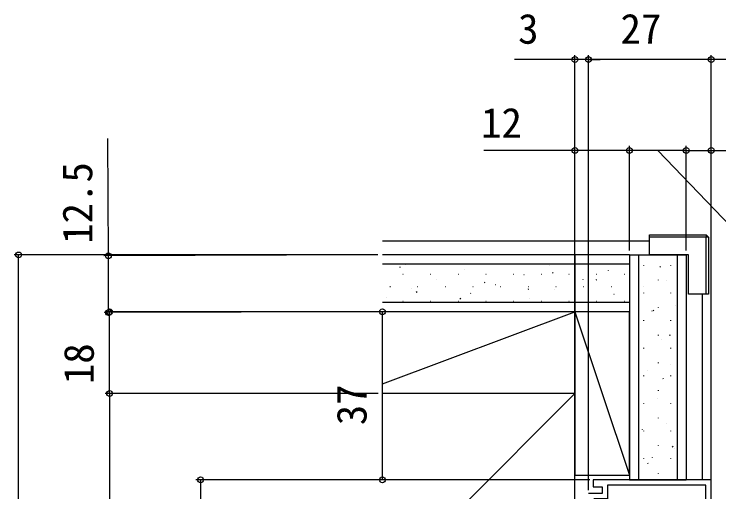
# Model space of a CAD drawing. Units: millimetres, scale not verified. Extents: x -525 to 525, y -808 to 806.
# Drawn here: x -94.8 to 60.2, y -100.8 to 4.4 of the extents above; entities that cross this region are included whole.
import ezdxf
from ezdxf.enums import TextEntityAlignment as Align

# ---------------------------------------------------------------- set-up
doc = ezdxf.new("R2010")
doc.units = ezdxf.units.MM
doc.header["$LTSCALE"] = 4
for name, color, linetype in [('0-3_YKK_11', 7, 'Continuous'), ('0-5_YKK_13', 4, 'Continuous'), ('0-7_YKK_D', 6, 'Continuous'), ('0-9_YSS_K', 3, 'Continuous')]:
    doc.layers.add(name, color=color, linetype=linetype)
doc.styles.add('ＭＳ ゴシック', font='')
doc.styles.get('ＭＳ ゴシック').set_extended_font_data('MS Gothic')

msp = doc.modelspace()

# ---------------------------------------------------------------- linework, layer by layer
at = {"layer": '0-3_YKK_11'}
for points in [[(50.164, -130.398), (51.764, -130.398), (51.764, -131.648), (52.564, -131.648), (52.564, -113.348), (58.564, -113.348), (58.564, -98.148), (32.564, -98.148), (32.564, -99.648), (34.564, -99.648), (34.564, -101.148), (31.564, -101.148)], [(52.864, -112.148), (57.364, -112.148), (57.364, -99.348), (35.764, -99.348), (35.764, -102.348), (32.764, -102.348)]]:
    msp.add_lwpolyline(points, dxfattribs=at)
at = {"layer": '0-5_YKK_13'}
for p, q in [((44.964, -44.748), (44.964, -44.248)), ((57.464, -44.748), (44.964, -44.748)), ((57.964, -44.748), (57.464, -44.248)), ((57.464, -57.248), (57.464, -44.748)), ((57.964, -44.748), (57.464, -44.748)), ((44.964, -45.648), (-13.755, -45.648)), ((57.464, -57.248), (53.564, -57.248)), ((56.564, -57.248), (56.564, -98.148))]:
    msp.add_line(p, q, dxfattribs=at)
for points in [[(44.964, -44.248), (57.464, -44.248), (57.464, -44.748)], [(53.564, -57.248), (53.564, -48.648), (44.964, -48.648), (44.964, -44.748)], [(57.964, -44.748), (57.964, -57.248), (57.464, -57.248)]]:
    msp.add_lwpolyline(points, dxfattribs=at)
at = {"layer": '0-7_YKK_D'}
for p, q in [((28.564, -96.148), (28.564, -4.648)), ((31.564, -100.448), (31.564, -4.648)), ((31.564, -100.448), (31.564, -4.648)), ((58.564, -98.148), (58.564, -4.648)), ((58.564, -97.648), (58.564, -4.648)), ((28.564, -5.648), (15.249, -5.648)), ((31.564, -5.648), (28.564, -5.648)), ((58.564, -5.648), (31.564, -5.648)), ((31.564, -5.648), (34.114, -5.648)), ((275.564, -5.648), (58.564, -5.648)), ((28.564, -60.148), (28.564, -24.648)), ((40.564, -44.648), (40.564, -24.648)), ((40.564, -47.648), (40.564, -24.648)), ((53.064, -44.648), (53.064, -24.648)), ((53.064, -47.648), (53.064, -24.648)), ((58.564, -100.148), (58.564, -24.648)), ((53.064, -25.648), (40.564, -25.648)), ((-14.755, -48.648), (-94.755, -48.648)), ((-93.755, -214.648), (-93.755, -48.648)), ((-14.755, -48.651), (-75.024, -48.846)), ((-14.715, -61.151), (-74.983, -61.346)), ((-14.715, -61.148), (-74.755, -61.148)), ((-73.755, -79.148), (-73.755, -61.148)), ((27.564, -61.148), (-14.755, -61.148)), ((-13.755, -98.148), (-13.755, -61.148)), ((-14.715, -79.148), (-74.755, -79.148)), ((-14.715, -79.148), (-74.755, -79.148)), ((-73.755, -79.148), (-73.755, -184.148)), ((31.864, -98.148), (-54.755, -98.148)), ((-53.755, -98.148), (-53.755, -219.148)), ((27.564, -98.148), (-14.755, -98.148))]:
    msp.add_line(p, q, dxfattribs=at)
for points in [[(-73.983, -61.343), (-74.024, -48.843), (-74.108, -23.043)], [(40.564, -25.648), (28.564, -25.648), (8.513, -25.648)], [(46.814, -25.648), (66.424, -46.162), (89.674, -46.162)], [(53.064, -25.648), (58.564, -25.648), (78.535, -25.648)]]:
    msp.add_lwpolyline(points, dxfattribs=at)
for centre in [(28.564, -5.648), (31.564, -5.648), (31.564, -5.648), (58.564, -5.648), (58.564, -5.648), (28.564, -25.648), (40.564, -25.648), (40.564, -25.648), (53.064, -25.648), (53.064, -25.648), (58.564, -25.648), (-93.755, -48.648), (-74.024, -48.843), (-73.983, -61.343), (-73.755, -61.148), (-13.755, -61.148), (-73.755, -79.148), (-73.755, -79.148), (-53.755, -98.148), (-13.755, -98.148)]:
    msp.add_circle(centre, 0.637, dxfattribs=at)
at = {"layer": '0-9_YSS_K'}
for p, q in [((40.564, -48.648), (-13.715, -48.648)), ((28.564, -48.648), (28.564, -61.148)), ((40.564, -48.648), (40.564, -98.148)), ((40.564, -48.648), (53.064, -48.648)), ((42.564, -48.648), (42.564, -98.148)), ((51.064, -48.648), (51.064, -98.148)), ((53.064, -48.648), (53.064, -98.148)), ((40.564, -50.648), (-13.715, -50.648)), ((-8.671, -50.801), (-8.652, -50.795)), ((22.947, -50.969), (22.966, -50.962)), ((43.629, -50.875), (43.629, -50.975)), ((49.609, -50.875), (49.609, -50.975)), ((-9.93, -51.366), (-9.763, -51.256)), ((4.348, -51.873), (4.367, -51.867)), ((23.647, -52.648), (23.814, -52.538)), ((35.965, -52.041), (35.984, -52.034)), ((47.279, -51.191), (47.389, -51.358)), ((-9.268, -52.844), (-9.168, -52.844)), ((-3.188, -52.844), (-3.088, -52.844)), ((-1.893, -54.083), (-1.874, -54.076)), ((2.892, -52.844), (2.992, -52.844)), ((8.972, -52.844), (9.072, -52.844)), ((15.052, -52.844), (15.152, -52.844)), ((17.366, -52.945), (17.385, -52.938)), ((21.132, -52.844), (21.232, -52.844)), ((27.212, -52.844), (27.312, -52.844)), ((30.385, -54.017), (30.404, -54.01)), ((33.253, -54.126), (33.42, -54.016)), ((33.292, -52.844), (33.392, -52.844)), ((39.372, -52.844), (39.472, -52.844)), ((46.859, -54.105), (46.859, -54.205)), ((48.782, -54.204), (48.789, -54.223)), ((-12.118, -55.594), (-12.018, -55.594)), ((-6.038, -55.594), (-5.938, -55.594)), ((0.042, -55.594), (0.142, -55.594)), ((6.122, -55.594), (6.222, -55.594)), ((8.664, -54.73), (8.83, -54.62)), ((11.126, -55.155), (11.145, -55.148)), ((12.202, -55.594), (12.302, -55.594)), ((18.282, -55.594), (18.382, -55.594)), ((24.362, -55.594), (24.462, -55.594)), ((30.442, -55.594), (30.542, -55.594)), ((36.522, -55.594), (36.622, -55.594)), ((43.558, -55.496), (43.565, -55.515)), ((-7.379, -56.026), (-7.36, -56.019)), ((-6.32, -56.812), (-6.154, -56.702)), ((5.64, -57.098), (5.659, -57.091)), ((18.269, -56.208), (18.436, -56.098)), ((24.144, -56.227), (24.163, -56.22)), ((37.163, -57.299), (37.182, -57.292)), ((43.629, -56.955), (43.629, -57.055)), ((49.609, -56.955), (49.609, -57.055)), ((-12.959, -58.002), (-12.94, -57.995)), ((-9.268, -58.824), (-9.168, -58.824)), ((-3.188, -58.824), (-3.088, -58.824)), ((2.892, -58.824), (2.992, -58.824)), ((3.285, -58.29), (3.452, -58.18)), ((8.972, -58.824), (9.072, -58.824)), ((15.052, -58.824), (15.152, -58.824)), ((18.658, -58.169), (18.677, -58.163)), ((21.132, -58.824), (21.232, -58.824)), ((27.212, -58.824), (27.312, -58.824)), ((33.292, -58.824), (33.392, -58.824)), ((39.372, -58.824), (39.472, -58.824)), ((40.564, -59.148), (-13.715, -59.148)), ((0.059, -59.074), (0.078, -59.067)), ((46.859, -60.185), (46.859, -60.285)), ((50.758, -59.784), (50.765, -59.803)), ((40.564, -61.148), (-13.715, -61.148)), ((-13.715, -77.003), (28.564, -61.148)), ((40.564, -61.148), (-13.715, -61.148)), ((28.564, -61.148), (28.564, -79.148)), ((28.564, -61.148), (40.564, -97.148)), ((45.501, -60.982), (45.507, -61.001)), ((45.801, -60.797), (45.911, -60.964)), ((43.629, -63.035), (43.629, -63.135)), ((49.609, -63.035), (49.609, -63.135)), ((46.859, -66.265), (46.859, -66.365)), ((49.361, -66.175), (49.471, -66.342)), ((47.711, -67.222), (47.717, -67.241)), ((43.629, -69.115), (43.629, -69.215)), ((49.609, -69.115), (49.609, -69.215)), ((46.859, -72.345), (46.859, -72.445)), ((49.687, -72.803), (49.693, -72.822)), ((44.429, -74), (44.436, -74.019)), ((43.629, -75.195), (43.629, -75.295)), ((47.883, -75.781), (47.993, -75.947)), ((49.609, -75.195), (49.609, -75.295)), ((46.859, -78.425), (46.859, -78.525)), ((28.564, -79.148), (-13.715, -79.148)), ((-13.715, -121.427), (28.564, -79.148)), ((28.564, -184.148), (28.564, -79.148)), ((46.639, -80.241), (46.645, -80.26)), ((43.629, -81.275), (43.629, -81.375)), ((49.609, -81.275), (49.609, -81.375)), ((46.859, -84.505), (46.859, -84.605)), ((48.615, -85.821), (48.622, -85.84)), ((43.357, -87.019), (43.364, -87.038)), ((43.629, -87.355), (43.629, -87.455)), ((49.609, -87.355), (49.609, -87.455)), ((46.859, -90.585), (46.859, -90.685)), ((49.965, -90.765), (50.075, -90.931)), ((50.558, -91.307), (50.564, -91.326)), ((43.629, -93.435), (43.629, -93.535)), ((44.518, -94.374), (44.629, -94.541)), ((45.567, -93.259), (45.574, -93.278)), ((49.609, -93.435), (49.609, -93.535)), ((46.859, -96.665), (46.859, -96.765)), ((40.564, -98.148), (53.064, -98.148))]:
    msp.add_line(p, q, dxfattribs=at)
msp.add_lwpolyline([(40.564, -61.148), (28.564, -61.148), (28.564, -97.148), (40.564, -97.148)], close=True, dxfattribs=at)

# ---------------------------------------------------------------- texts
at = {"layer": '0-7_YKK_D', "style": 'ＭＳ ゴシック'}
for s, p in [('3', (16.084, -4.148)), ('27', (38.596, -4.148)), ('12', (7.933, -24.848))]:
    msp.add_text(s, height=6.598, dxfattribs=at).set_placement(p, align=Align.BOTTOM_LEFT)
for s, rotation, p in [('12.5', 90.186, (-75.533, -46.179)), ('18', 90, (-75.255, -77.077)), ('37', 90, (-15.255, -86.117))]:
    msp.add_text(s, height=6.598, rotation=rotation, dxfattribs=at).set_placement(p, align=Align.BOTTOM_LEFT)

doc.saveas('drawing.dxf')
